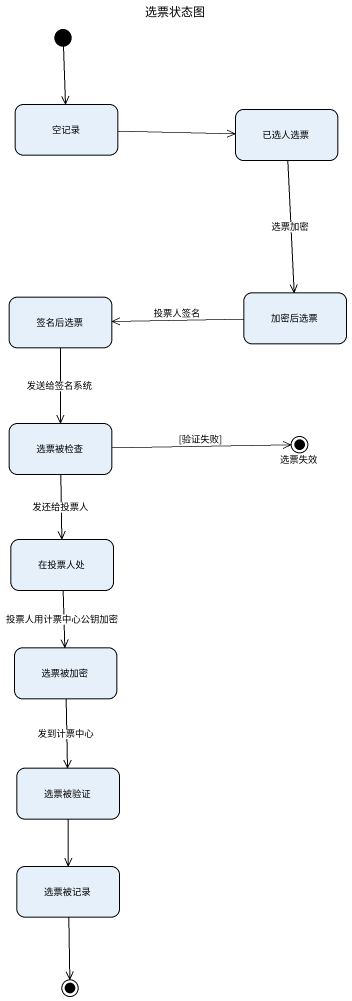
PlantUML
@startuml
title 选票状态图
hide empty description
state 空记录
state 已选人选票
state 签名后选票
state 加密后选票
state 选票被检查
state 选票失效 <<end>>
state 在投票人处
state 选票被加密
state 选票被验证
state 选票被记录
state final1 <<end>>
[*] --> 空记录
空记录 -right-> 已选人选票
已选人选票 --> 加密后选票 : 选票加密
签名后选票 --> 选票被检查 : 发送给签名系统
加密后选票 -left-> 签名后选票 : 投票人签名
选票被检查 -right-> 选票失效 : [验证失败]
选票被检查 --> 在投票人处 : 发还给投票人
在投票人处 --> 选票被加密 : 投票人用计票中心公钥加密
选票被加密 --> 选票被验证 : 发到计票中心
选票被验证 --> 选票被记录
选票被记录 --> final1
@enduml
